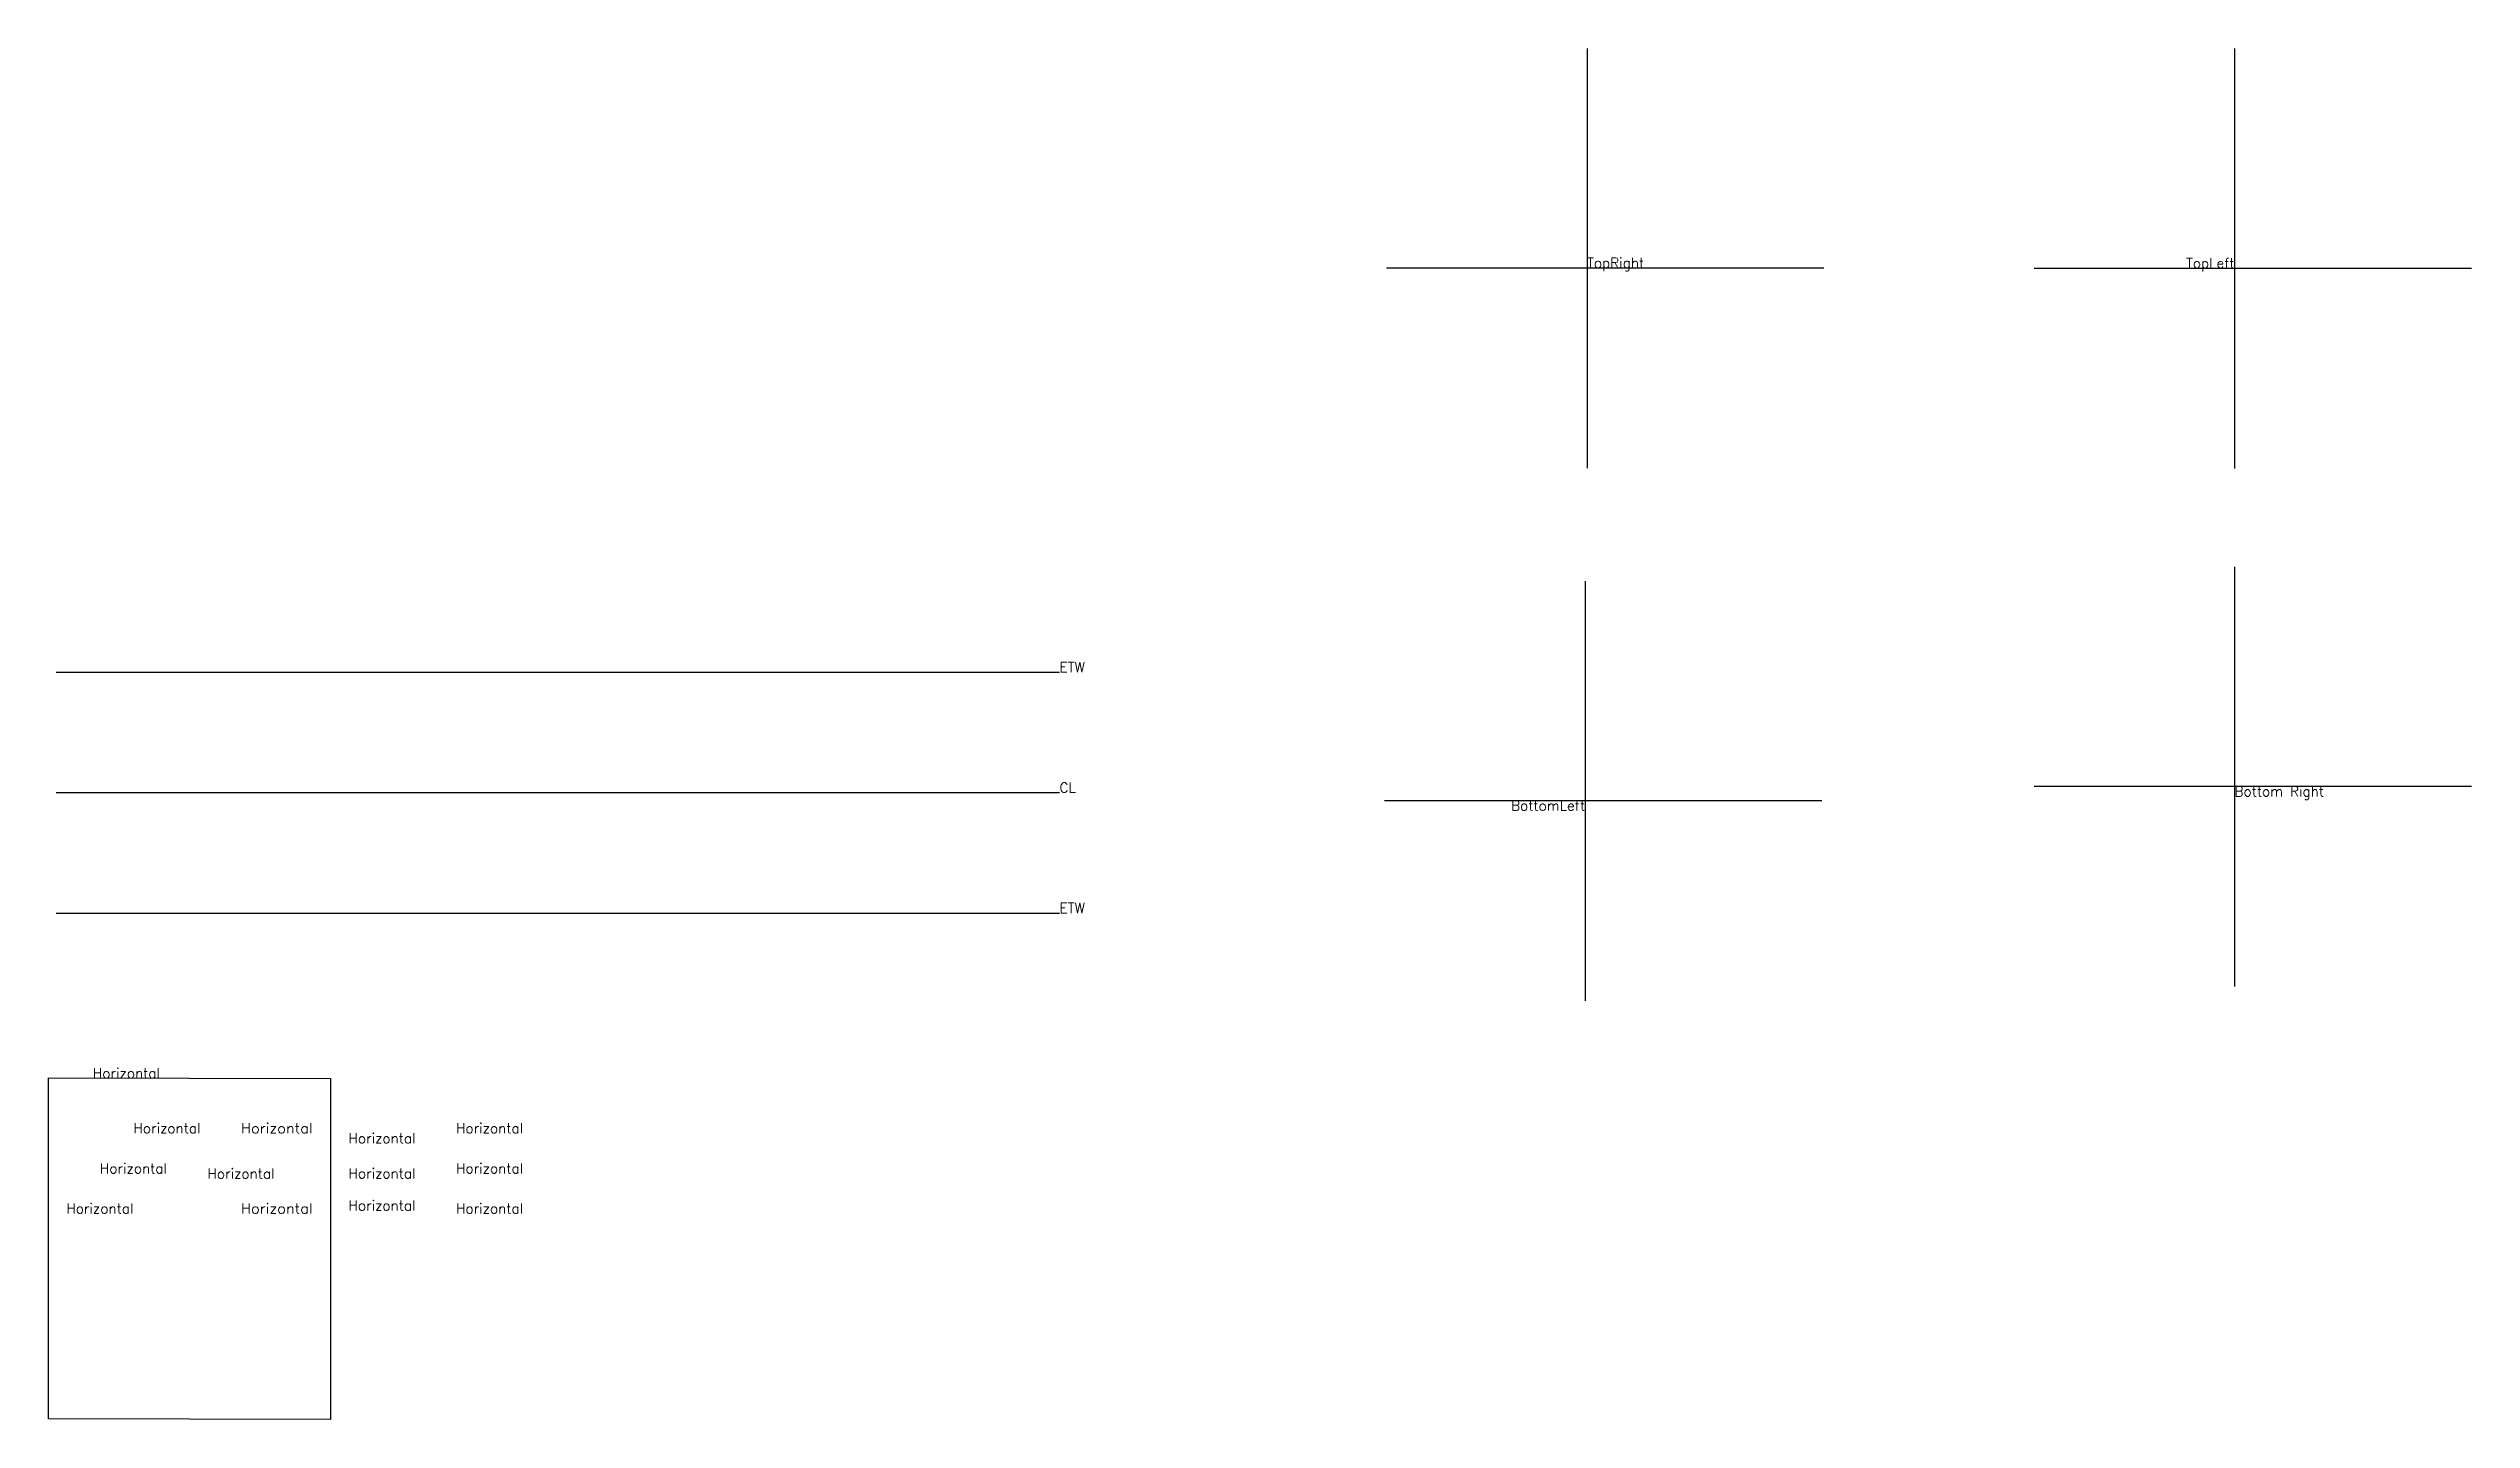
# Model space of a CAD drawing. Header units: feet. Extents: x 99 to 341, y 38 to 174.
import ezdxf
from ezdxf.enums import TextEntityAlignment as Align

# ---------------------------------------------------------------- set-up
doc = ezdxf.new("R2010")
doc.units = ezdxf.units.FT
doc.header["$MEASUREMENT"] = 0
doc.styles.get("Standard").update_dxf_attribs({"font": 'simplex.shx'})

msp = doc.modelspace()

# ---------------------------------------------------------------- linework, layer by layer
for p, q in [((252.57, 174.17), (252.57, 132.34)), ((317.1, 174.15), (317.1, 132.32)), ((232.6, 152.3), (276.18, 152.3)), ((297.13, 152.28), (340.72, 152.28)), ((252.37, 121.08), (252.37, 79.25)), ((317.1, 122.5), (317.1, 80.67)), ((100, 112), (200, 112)), ((100, 100), (200, 100)), ((232.4, 99.21), (275.98, 99.21)), ((297.13, 100.63), (340.72, 100.63)), ((100, 88), (200, 88))]:
    msp.add_line(p, q)
msp.add_lwpolyline([(99.24, 71.58), (127.36, 71.51), (127.36, 37.52), (99.24, 37.59)], close=True)

# ---------------------------------------------------------------- texts
for s, p in [('TopRight', (252.57, 152.3)), ('TopRight', (252.57, 152.3)), ('ETW', (200, 112)), ('CL', (200, 100)), ('ETW', (200, 88)), ('Horizontal', (103.66, 71.54)), ('Horizontal', (107.7, 66.05)), ('Horizontal', (139.85, 66.05)), ('Horizontal', (139.85, 62.05)), ('Horizontal', (139.85, 58.05))]:
    msp.add_text(s, height=1).set_placement(p)
for s, p in [('TopLeft', (317.1, 152.28)), ('TopLeft', (317.1, 152.28)), ('Horizontal', (107.7, 58.05))]:
    msp.add_text(s, height=1).set_placement(p, align=Align.RIGHT)
msp.add_text('BottomLeft', height=1).set_placement((252.37, 99.21), align=Align.TOP_RIGHT)
msp.add_text('BottomLeft', height=1).set_placement((252.37, 99.21), align=Align.TOP_RIGHT)
for s, p in [('Bottom Right', (317.1, 100.63)), ('Bottom Right', (317.1, 100.63)), ('Horizontal', (129.13, 66.05))]:
    msp.add_text(s, height=1).set_placement(p, align=Align.TOP_LEFT)
msp.add_text('Horizontal', height=1).set_placement((118.42, 66.05), (125.56, 66.05), align=Align.ALIGNED)
msp.add_text('Horizontal', height=1).set_placement((107.7, 62.05), align=Align.CENTER)
msp.add_text('Horizontal', height=1).set_placement((118.42, 62.05), align=Align.MIDDLE)
msp.add_text('Horizontal', height=1).set_placement((129.13, 62.05), align=Align.MIDDLE_LEFT)
msp.add_text('Horizontal', height=1).set_placement((118.42, 58.05), (125.56, 58.05), align=Align.FIT)
msp.add_text('Horizontal', height=1).set_placement((129.13, 58.05), align=Align.BOTTOM_LEFT)

doc.saveas('drawing.dxf')
